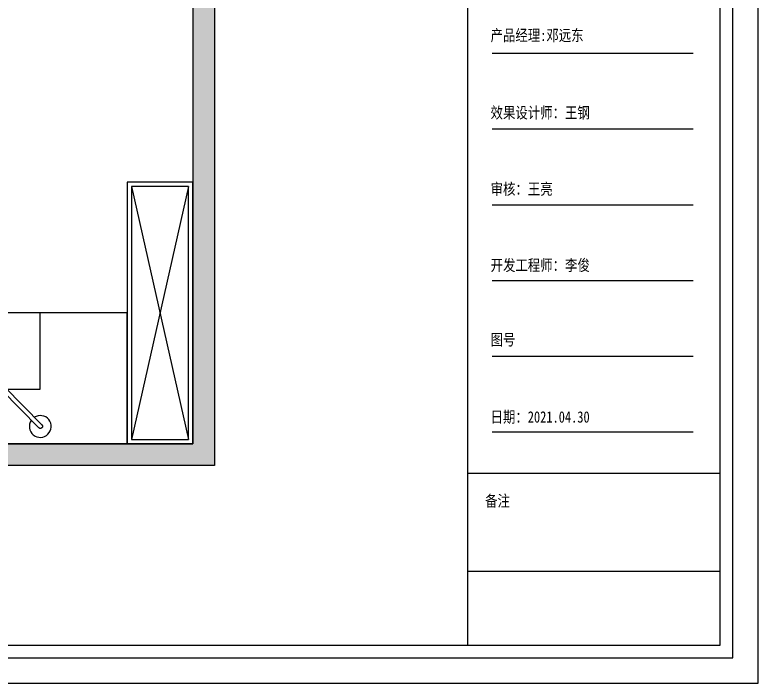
# Model space of a CAD drawing. Extents: x 422240 to 534325, y -8262 to 172635.
# Drawn here: x 457380 to 460788, y 24142 to 27207 of the extents above; entities that cross this region are included whole.
import ezdxf

# ---------------------------------------------------------------- set-up
doc = ezdxf.new("R2010")
doc.units = 0
doc.header["$LTSCALE"] = 1000
doc.header["$MEASUREMENT"] = 0
doc.layers.add('PM-家具', color=146, linetype='Continuous')
doc.layers.add('活动家具', color=7, linetype='Continuous')
doc.styles.add('WJ', font='', dxfattribs={"width": 0.8, "height": 135})
doc.styles.get('WJ').set_extended_font_data('FangSong_GB2312')

# ---------------------------------------------------------------- blocks, each defined once
blk = doc.blocks.new('儿童房摆放方案图框')
at = {"color": 251}
for p, q in [((25027, 493), (25027, 17757)), ((372, 493), (25027, 493))]:
    blk.add_line(p, q, dxfattribs=at)
for p, q in [((21376, 667), (21376, 17583)), ((24853, 667), (24853, 17583)), ((21714, 8821), (24478, 8821)), ((21714, 7778), (24478, 7778)), ((21714, 6735), (24478, 6735)), ((21714, 5691), (24478, 5691)), ((21714, 4648), (24478, 4648)), ((21714, 3605), (24478, 3605)), ((21376, 3039), (24853, 3039)), ((21376, 1686), (24853, 1686)), ((546, 667), (24853, 667))]:
    blk.add_line(p, q)
blk.add_lwpolyline([(-25, 145), (25375, 145), (25375, 18105), (-25, 18105)], close=True)
at = {"attachment_point": 1, "style": 'WJ'}
for s, insert, char_height, width in [('{\\fSimSun|b0|i0|c134|p2;产品经理:邓远东}', (21691, 9146), 156.48, 1903.64), ('{\\fSimSun|b0|i0|c134|p2;效果设计师：王钢}', (21691, 8081), 156.48, 1955.7), ('{\\fSimSun|b0|i0|c134|p2;审核：王亮}', (21691, 7030), 156.48, 936.03), ('{\\fSimSun|b0|i0|c134|p2;开发工程师：李俊}', (21691, 5980), 156.48, 1967.59), ('图号', (21691, 4955), 156.5, 936.03), ('{\\fSimSun|b0|i0|c134|p2;日期：2021.04.30}', (21691, 3890), 156.48, 1873.2), ('{\\fSimSun|b0|i0|c134|p2;备注}', (21616, 2734), 156.48, 1247.5)]:
    blk.add_mtext(s, dxfattribs=dict(at, insert=insert, char_height=char_height, width=width))
blk = doc.blocks.new('1800柜子')
at = {"linetype": 'Continuous'}
blk.add_lwpolyline([(482038, 42521.2), (483838, 42521.2), (483838, 43121.2), (482038, 43121.2)], close=True, dxfattribs=at)
at = {"color": 251, "linetype": 'Continuous'}
blk.add_lwpolyline([(482438, 43121.2), (482438, 42771.2), (483438, 42771.2), (483438, 43121.2)], dxfattribs=at)
at = {"color": 251, "ltscale": 0.1}
blk.add_lwpolyline([(483009.2, 43071.8), (483114.5, 42965.1), (483078.9, 42929.9), (482973.6, 43036.7)], close=True, dxfattribs=at)
blk.add_lwpolyline([(483103.9, 42954.5), (483446.2, 42607.5, -1), (483432, 42593.5), (483089.6, 42940.5)], format="xyb", close=True, dxfattribs=at)
at = {"color": 251, "linetype": 'Continuous'}
blk.add_lwpolyline([(482341.3, 42592.6), (482673.6, 42592.6), (482673.6, 42570.4), (482341.3, 42570.4)], close=True, dxfattribs=at)
blk.add_circle((482461.5, 42570.4), 35.3, dxfattribs=at)
at = {"color": 251, "ltscale": 0.1}
blk.add_arc((483439.1, 42600.5), 50, 146.1522, 123.0783, dxfattribs=at)
blk = doc.blocks.new('1200书柜')
at = {"color": 251}
for p, q in [((470613.5, 43679.5), (471773.5, 43419.5)), ((470613.5, 43419.5), (471773.5, 43679.5))]:
    blk.add_line(p, q, dxfattribs=at)
blk.add_lwpolyline([(470593.5, 43399.5), (471793.5, 43399.5), (471793.5, 43699.5), (470593.5, 43699.5)], close=True)
blk.add_lwpolyline([(470613.5, 43419.5), (471773.5, 43419.5), (471773.5, 43679.5), (470613.5, 43679.5)], close=True, dxfattribs=at)

msp = doc.modelspace()

# ---------------------------------------------------------------- hatches: boundary and pattern name
at = {"layer": '活动家具'}
h = msp.add_hatch(dxfattribs=at)
h.set_pattern_fill('钢筋混凝土', color=251, scale=10, angle=180)
h.set_pattern_definition([(225, (-58932.5, -11123.5), (17.6776695, -17.6776695), []), (230, (-58932.5, -11123.5), (-71.726018, 6.2752135), [7.5, -82.5]), (175, (-58932.5, -11123.5), (13.875133, -75.219213), [6, -66]), (280.4514, (-58938.48, -11122.98), (-57.850938, -68.943954), [6.374019, -70.114211]), (226.1842, (-58932.5, -11143.5), (-106.724105, 16.551901), [11.25, -123.75]), (276.6356, (-58941.39, -11142.12), (-93.46627, -97.411787), [9.561029, -105.1713]), (171.1842, (-58932.5, -11143.5), (-93.466195, -97.41186), [9, -99]), (201, (-58942.5, -11138.5), (-59.690705, 40.261889), [7.5, -82.5]), (146, (-58942.5, -11138.5), (-24.331533, -72.515005), [6, -66]), (251.4514, (-58947.474, -11135.145), (-84.022263, -32.25305), [6.374019, -70.114211]), (217.5, (-58932.5, -11123.5), (-1.2159855, -33.2893854), [0, -65.2, 0, -67, 0, -66.25]), (187.5, (-58932.5, -11123.5), (-26.3069537, -39.4411712), [0, -38.2, 0, -63.7, 0, -25.25]), (147.5, (-58910.2, -11123.5), (-53.3822436, 2.2554872), [0, -25, 0, -78, 0, -103.5]), (137.5, (-58900.2, -11123.5), (-58.318617, -10.0104982), [0, -32.5, 0, -51.8, 0, -73.5])])
h.paths.add_polyline_path([(458295.8, 29545.9), (453895.8, 29545.9), (453895.8, 25139.7), (458295.8, 25139.7)])
h.paths.add_polyline_path([(458195.8, 29425.9), (458195.8, 25239.7), (453995.8, 25239.7), (453995.8, 29425.9)], flags=16)

# ---------------------------------------------------------------- linework, layer by layer
for points in [[(458295.8, 29545.9), (458295.8, 25139.7), (453895.8, 25139.7), (453895.8, 29545.9)], [(453995.8, 29425.9), (458195.8, 29425.9), (458195.8, 25239.7), (453995.8, 25239.7)]]:
    msp.add_lwpolyline(points, close=True)

# ---------------------------------------------------------------- block references
at = {"xscale": 0.3330153595476334, "yscale": 0.3330153595476334, "zscale": 0.3330153595476334}
msp.add_blockref('儿童房摆放方案图框', (452338.2, 24093.2), dxfattribs=at)
at = {"layer": 'PM-家具', "rotation": 270}
msp.add_blockref('1200书柜', (414496.3, 497033.2), dxfattribs=at)
at = {"layer": 'PM-家具'}
msp.add_blockref('1800柜子', (-25942.2, -17281.5), dxfattribs=at)

doc.saveas('drawing.dxf')
